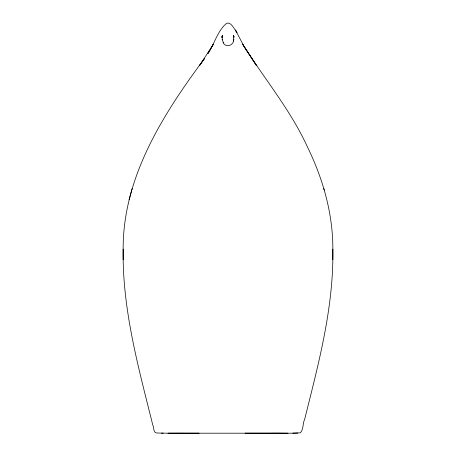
<?xml version="1.0" encoding="UTF-8"?>
<svg xmlns="http://www.w3.org/2000/svg" width="456" height="456" viewBox="0 0 456 456"><rect width="100%" height="100%" fill="white"/><g stroke="black" fill="none" stroke-linecap="round" stroke-linejoin="round"><path stroke-width="0.68" d="M236.67 31.971C234.139 29.207 230.4 19.996 225.64 24.077C217.079 32.108 214.366 44.112 207.902 53.614L213.431 44.124L199.7 65.299L204.619 58.391C163.242 113.971 122.852 177.287 123.148 249.118L123.154 249.934C122.276 309.578 138.487 367.45 152.726 424.827C154.105 427.124 153.011 432.231 156.414 432.955C166.258 433.388 176.124 433.057 185.974 433.194L270.026 433.194C280.138 432.938 290.318 433.616 300.396 432.801C303.73 429.427 302.527 423.373 304.642 419.355C318.516 363.808 333.695 307.669 332.846 249.934L332.851 249.118C332.948 213.659 323.013 178.889 307.549 147.191C290.626 109.981 264.132 78.54 242.569 44.124L256.3 65.299L243.903 46.13L235.399 29.982L237.08 32.604M332.851 249.118L332.812 259.72M123.188 259.72L123.148 249.118M222.015 37.141L222.551 35.494L222.038 37.141L222.237 36.041L222.271 39.894L222.192 39.233L223.4 42.892M233.318 41.068L233.791 39.148L233.7 39.746L233.734 35.973L233.939 37.056L233.421 35.448L233.962 37.096M132.177 188.527L129.082 199.819M221.901 37.506L222.551 35.494M233.603 40.801C232.72 45.959 225.406 47.806 223.155 42.596M161.532 433.132L163.168 433.132M168.042 433.171L199.124 433.16M287.958 433.171L245.077 433.154M292.832 433.132L297.831 433.063M323.823 188.527L324.222 190.015"/></g></svg>
